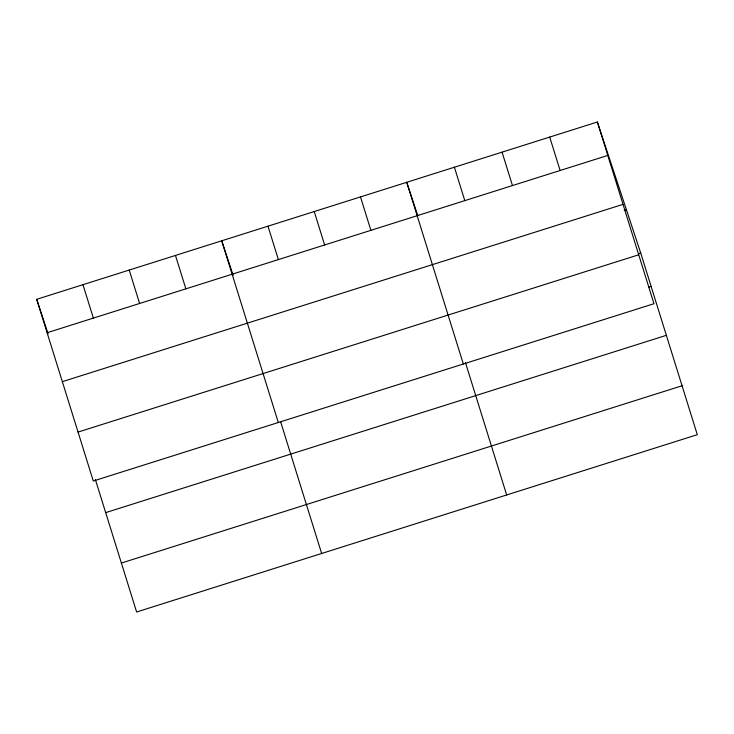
<?xml version="1.0" encoding="UTF-8"?>
<svg xmlns="http://www.w3.org/2000/svg" width="734" height="734" viewBox="0 0 734 734"><rect width="100%" height="100%" fill="white"/><g stroke="black" fill="none" stroke-linecap="round" stroke-linejoin="round"><path stroke-width="1.1" d="M597.375 122.009L653.966 303.72L93.291 481.018L36.7 299.316L597.375 122.009L640.709 252.982L697.3 434.684L136.625 611.991L95.411 479.651M47.104 332.731L607.78 155.424M62.353 381.662L623.028 204.364M624.239 210.447L626.405 209.759M638.543 253.67L640.709 252.982M78.052 432.078L638.727 254.781M648.948 287.077L651.113 286.398M105.678 512.635L666.353 335.328M121.385 563.051L682.06 385.754M417.829 215.787L406.746 182.298L463.337 364M233.164 275.378L221.723 240.807L278.314 422.509M36.7 299.316L48.141 333.887M549.72 137.084L560.125 170.499M502.065 152.149L512.47 185.564M454.401 167.224L464.815 200.639M465.457 362.633L506.671 494.973M360.495 196.923L370.899 230.338M314.235 211.548L324.639 244.963M267.983 226.173L278.388 259.588M280.764 422.206L321.648 553.482M175.472 255.432L185.876 288.847M129.212 270.057L139.616 303.472M82.96 284.691L93.365 318.097"/></g></svg>
